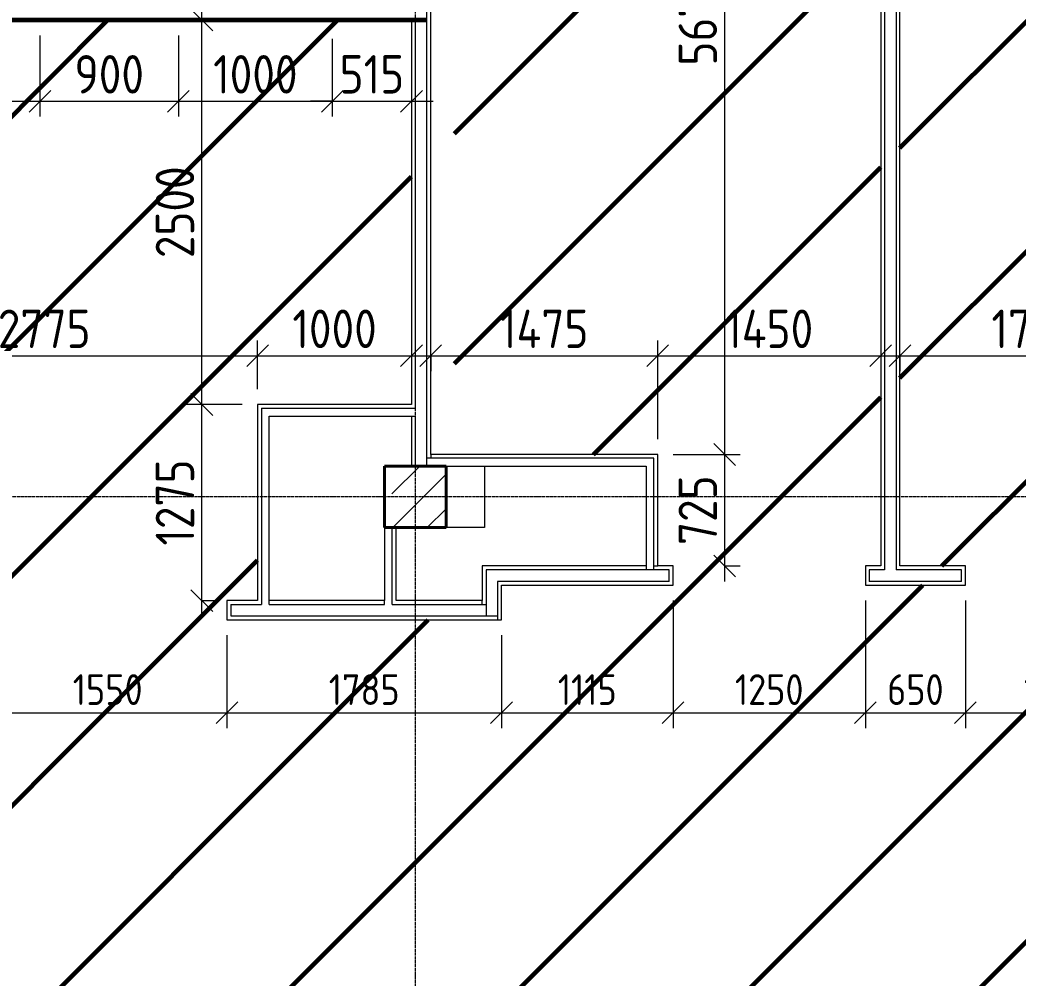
# Model space of a CAD drawing. Header units: millimetres. Extents: x -56773 to 323062, y -262288 to 76460.
# Drawn here: x 47039 to 53527, y -97673 to -91444 of the extents above; entities that cross this region are included whole.
import ezdxf

# ---------------------------------------------------------------- set-up
doc = ezdxf.new("R2010")
doc.units = ezdxf.units.MM
doc.linetypes.add('ADSK_Линия сетки', pattern=[25, 20, -2.5, 0, -2.5])
for name, color, linetype, lineweight in [('1.1)Стяжка керамзит  2 этаж', 5, 'Continuous', 60), ('3.1 Штукатурка внешн стен', 5, 'Continuous', 60), ('Несущие колонны', 7, 'Continuous', 18), ('Оси', 7, 'Continuous', 9), ('Перекрытие', 7, 'Continuous', 18), ('Размеры', 7, 'Continuous', 9), ('Стены внутренние', 7, 'Continuous', 18), ('Стены штриховка', 7, 'Continuous', 9)]:
    doc.layers.add(name, color=color, linetype=linetype, lineweight=lineweight)
doc.styles.add('GOST Common_2', font='', dxfattribs={"width": 0.9, "height": 250})
doc.styles.add('GOST Common_3', font='', dxfattribs={"width": 0.9, "height": 200})
doc.styles.get('GOST Common_2').set_extended_font_data('GOST Common')
doc.styles.get('GOST Common_3').set_extended_font_data('GOST Common')
doc.dimstyles.new('ADSK_Основной_2_0_2', dxfattribs={"dimscale": 304.8, "dimtxt": 201.142999, "dimasz": 0.463911, "dimexe": 0.328084, "dimexo": 0.328084, "dimgap": 0.164042, "dimtad": 1, "dimdec": 3, "dimrnd": 0.001, "dimdsep": 46, "dimtxsty": 'GOST Common_3', "dimblk1": 'OBLIQUE', "dimblk2": 'OBLIQUE', "dimsah": 1, "dimcen": 0.09, "dimdle": 0.328084, "dimazin": 2, "dimtfac": 1, "dimtdec": 4, "dimtix": 1, "dimtmove": 0, "dimatfit": 3, "dimfxl": 1, "dimtvp": 1, "dimtolj": 1, "dimtzin": 0, "dimlwd": 20, "dimlwe": 20, "dimarcsym": 2})
doc.dimstyles.new('ADSK_Основной_2_0_3', dxfattribs={"dimscale": 304.8, "dimtxt": 201.142999, "dimasz": 0.463911, "dimexe": 0.328084, "dimexo": 0.328084, "dimgap": 0.164042, "dimtad": 1, "dimdec": 3, "dimrnd": 0.001, "dimdsep": 46, "dimtxsty": 'GOST Common_2', "dimblk1": 'OBLIQUE', "dimblk2": 'OBLIQUE', "dimsah": 1, "dimcen": 0.09, "dimdle": 0.328084, "dimazin": 2, "dimtfac": 1, "dimtdec": 4, "dimtix": 1, "dimtmove": 0, "dimatfit": 3, "dimfxl": 1, "dimtvp": 1, "dimtolj": 1, "dimtzin": 0, "dimlwd": 20, "dimlwe": 20, "dimarcsym": 2})

# ---------------------------------------------------------------- blocks, each defined once
blk = doc.blocks.new('ADSK_КолоннаЖБ_Прямоугольная - 400x400 мм-1807143-Кладочный план 2-го этаж')
at = {"layer": 'Несущие колонны', "lineweight": 40}
for p, q in [((-200, 200), (200, 200)), ((-200, -200), (-200, 200)), ((200, 200), (200, -200)), ((200, -200), (-200, -200))]:
    blk.add_line(p, q, dxfattribs=at)
blk = doc.blocks.new('_Oblique')
at = {"color": 0, "linetype": 'ByBlock', "lineweight": -2}
blk.add_line((-0.5, -0.5), (0.5, 0.5), dxfattribs=at)
blk = doc.blocks.new('*D4929')
at = {"layer": 'Defpoints', "color": 0, "transparency": 16777216}
for p in [(46834.4, -95344.1), (48384.4, -95344.1), (48384.4, -95947.8)]:
    blk.add_point(p, dxfattribs=at)
at = {"layer": 'Размеры', "color": 0, "lineweight": 20, "transparency": 16777216}
for p, q in [((46834.4, -95444.1), (46834.4, -96047.8)), ((48384.4, -95444.1), (48384.4, -96047.8)), ((46734.4, -95947.8), (48484.4, -95947.8))]:
    blk.add_line(p, q, dxfattribs=at)
at = {"layer": 'Размеры', "color": 0, "lineweight": 20, "transparency": 16777216, "xscale": 141.4, "yscale": 141.4, "zscale": 141.4, "rotation": 180}
blk.add_blockref('_Oblique', (46834.4, -95947.8), dxfattribs=at)
at = {"layer": 'Размеры', "color": 0, "lineweight": 20, "transparency": 16777216, "xscale": 141.4, "yscale": 141.4, "zscale": 141.4}
blk.add_blockref('_Oblique', (48384.4, -95947.8), dxfattribs=at)
at = {"layer": 'Размеры', "color": 0, "lineweight": 9, "transparency": 16777216, "insert": (47609.4, -95797.8), "char_height": 200, "width": 560.473, "attachment_point": 5, "style": 'GOST Common_3'}
blk.add_mtext('\\A1;1550', dxfattribs=at)
blk = doc.blocks.new('*D4930')
at = {"layer": 'Defpoints', "color": 0, "transparency": 16777216}
for p in [(48384.4, -95344.1), (50169.4, -95344.1), (50169.4, -95947.8)]:
    blk.add_point(p, dxfattribs=at)
at = {"layer": 'Размеры', "color": 0, "lineweight": 20, "transparency": 16777216}
for p, q in [((48384.4, -95444.1), (48384.4, -96047.8)), ((50169.4, -95444.1), (50169.4, -96047.8)), ((48284.4, -95947.8), (50269.4, -95947.8))]:
    blk.add_line(p, q, dxfattribs=at)
at = {"layer": 'Размеры', "color": 0, "lineweight": 20, "transparency": 16777216, "xscale": 141.4, "yscale": 141.4, "zscale": 141.4, "rotation": 180}
blk.add_blockref('_Oblique', (48384.4, -95947.8), dxfattribs=at)
at = {"layer": 'Размеры', "color": 0, "lineweight": 20, "transparency": 16777216, "xscale": 141.4, "yscale": 141.4, "zscale": 141.4}
blk.add_blockref('_Oblique', (50169.4, -95947.8), dxfattribs=at)
at = {"layer": 'Размеры', "color": 0, "lineweight": 9, "transparency": 16777216, "insert": (49276.9, -95797.8), "char_height": 200, "width": 560.473, "attachment_point": 5, "style": 'GOST Common_3'}
blk.add_mtext('\\A1;1785', dxfattribs=at)
blk = doc.blocks.new('*D4931')
at = {"layer": 'Defpoints', "color": 0, "transparency": 16777216}
for p in [(51284.4, -95119.1), (50169.4, -95344.1), (51284.4, -95947.8)]:
    blk.add_point(p, dxfattribs=at)
at = {"layer": 'Размеры', "color": 0, "lineweight": 20, "transparency": 16777216}
for p, q in [((51284.4, -95219.1), (51284.4, -96047.8)), ((50169.4, -95444.1), (50169.4, -96047.8)), ((50069.4, -95947.8), (51384.4, -95947.8))]:
    blk.add_line(p, q, dxfattribs=at)
at = {"layer": 'Размеры', "color": 0, "lineweight": 20, "transparency": 16777216, "xscale": 141.4, "yscale": 141.4, "zscale": 141.4, "rotation": 180}
blk.add_blockref('_Oblique', (50169.4, -95947.8), dxfattribs=at)
at = {"layer": 'Размеры', "color": 0, "lineweight": 20, "transparency": 16777216, "xscale": 141.4, "yscale": 141.4, "zscale": 141.4}
blk.add_blockref('_Oblique', (51284.4, -95947.8), dxfattribs=at)
at = {"layer": 'Размеры', "color": 0, "lineweight": 9, "transparency": 16777216, "insert": (50726.9, -95797.8), "char_height": 200, "width": 470.47, "attachment_point": 5, "style": 'GOST Common_3'}
blk.add_mtext('\\A1;1115', dxfattribs=at)
blk = doc.blocks.new('*D4932')
at = {"layer": 'Defpoints', "color": 0, "transparency": 16777216}
for p in [(51284.4, -95119.1), (52534.4, -95119.1), (52534.4, -95947.8)]:
    blk.add_point(p, dxfattribs=at)
at = {"layer": 'Размеры', "color": 0, "lineweight": 20, "transparency": 16777216}
for p, q in [((51284.4, -95219.1), (51284.4, -96047.8)), ((52534.4, -95219.1), (52534.4, -96047.8)), ((51184.4, -95947.8), (52634.4, -95947.8))]:
    blk.add_line(p, q, dxfattribs=at)
at = {"layer": 'Размеры', "color": 0, "lineweight": 20, "transparency": 16777216, "xscale": 141.4, "yscale": 141.4, "zscale": 141.4, "rotation": 180}
blk.add_blockref('_Oblique', (51284.4, -95947.8), dxfattribs=at)
at = {"layer": 'Размеры', "color": 0, "lineweight": 20, "transparency": 16777216, "xscale": 141.4, "yscale": 141.4, "zscale": 141.4}
blk.add_blockref('_Oblique', (52534.4, -95947.8), dxfattribs=at)
at = {"layer": 'Размеры', "color": 0, "lineweight": 9, "transparency": 16777216, "insert": (51909.4, -95797.8), "char_height": 200, "width": 560.473, "attachment_point": 5, "style": 'GOST Common_3'}
blk.add_mtext('\\A1;1250', dxfattribs=at)
blk = doc.blocks.new('*D4933')
at = {"layer": 'Defpoints', "color": 0, "transparency": 16777216}
for p in [(52534.4, -95119.1), (53184.4, -95119.1), (53184.4, -95947.8)]:
    blk.add_point(p, dxfattribs=at)
at = {"layer": 'Размеры', "color": 0, "lineweight": 20, "transparency": 16777216}
for p, q in [((52534.4, -95219.1), (52534.4, -96047.8)), ((53184.4, -95219.1), (53184.4, -96047.8)), ((52434.4, -95947.8), (53284.4, -95947.8))]:
    blk.add_line(p, q, dxfattribs=at)
at = {"layer": 'Размеры', "color": 0, "lineweight": 20, "transparency": 16777216, "xscale": 141.4, "yscale": 141.4, "zscale": 141.4, "rotation": 180}
blk.add_blockref('_Oblique', (52534.4, -95947.8), dxfattribs=at)
at = {"layer": 'Размеры', "color": 0, "lineweight": 20, "transparency": 16777216, "xscale": 141.4, "yscale": 141.4, "zscale": 141.4}
blk.add_blockref('_Oblique', (53184.4, -95947.8), dxfattribs=at)
at = {"layer": 'Размеры', "color": 0, "lineweight": 9, "transparency": 16777216, "insert": (52859.4, -95797.8), "char_height": 200, "width": 454.106, "attachment_point": 5, "style": 'GOST Common_3'}
blk.add_mtext('\\A1;650', dxfattribs=at)
blk = doc.blocks.new('*D4934')
at = {"layer": 'Defpoints', "color": 0, "transparency": 16777216}
for p in [(53184.4, -95119.1), (54384.4, -95119.1), (54384.4, -95947.8)]:
    blk.add_point(p, dxfattribs=at)
at = {"layer": 'Размеры', "color": 0, "lineweight": 20, "transparency": 16777216}
for p, q in [((53184.4, -95219.1), (53184.4, -96047.8)), ((54384.4, -95219.1), (54384.4, -96047.8)), ((53084.4, -95947.8), (54484.4, -95947.8))]:
    blk.add_line(p, q, dxfattribs=at)
at = {"layer": 'Размеры', "color": 0, "lineweight": 20, "transparency": 16777216, "xscale": 141.4, "yscale": 141.4, "zscale": 141.4, "rotation": 180}
blk.add_blockref('_Oblique', (53184.4, -95947.8), dxfattribs=at)
at = {"layer": 'Размеры', "color": 0, "lineweight": 20, "transparency": 16777216, "xscale": 141.4, "yscale": 141.4, "zscale": 141.4}
blk.add_blockref('_Oblique', (54384.4, -95947.8), dxfattribs=at)
at = {"layer": 'Размеры', "color": 0, "lineweight": 9, "transparency": 16777216, "insert": (53784.4, -95797.8), "char_height": 200, "width": 560.473, "attachment_point": 5, "style": 'GOST Common_3'}
blk.add_mtext('\\A1;1200', dxfattribs=at)
blk = doc.blocks.new('*D5020')
at = {"layer": 'Defpoints', "color": 0, "transparency": 16777216}
for p in [(46169.4, -91466.1), (47169.4, -91444.1), (47169.4, -91972.5)]:
    blk.add_point(p, dxfattribs=at)
at = {"layer": 'Размеры', "color": 0, "lineweight": 20, "transparency": 16777216}
for p, q in [((46169.4, -91566.1), (46169.4, -92072.5)), ((47169.4, -91544.1), (47169.4, -92072.5)), ((46069.4, -91972.5), (47269.4, -91972.5))]:
    blk.add_line(p, q, dxfattribs=at)
at = {"layer": 'Размеры', "color": 0, "lineweight": 20, "transparency": 16777216, "xscale": 141.4, "yscale": 141.4, "zscale": 141.4, "rotation": 180}
blk.add_blockref('_Oblique', (46169.4, -91972.5), dxfattribs=at)
at = {"layer": 'Размеры', "color": 0, "lineweight": 20, "transparency": 16777216, "xscale": 141.4, "yscale": 141.4, "zscale": 141.4}
blk.add_blockref('_Oblique', (47169.4, -91972.5), dxfattribs=at)
at = {"layer": 'Размеры', "color": 0, "lineweight": 9, "transparency": 16777216, "insert": (46669.4, -91797.5), "char_height": 250, "width": 560.473, "attachment_point": 5, "style": 'GOST Common_2'}
blk.add_mtext('\\A1;1000', dxfattribs=at)
blk = doc.blocks.new('*D5021')
at = {"layer": 'Defpoints', "color": 0, "transparency": 16777216}
for p in [(47169.4, -91444.1), (48069.4, -91444.1), (48069.4, -91972.5)]:
    blk.add_point(p, dxfattribs=at)
at = {"layer": 'Размеры', "color": 0, "lineweight": 20, "transparency": 16777216}
for p, q in [((47169.4, -91544.1), (47169.4, -92072.5)), ((48069.4, -91544.1), (48069.4, -92072.5)), ((47069.4, -91972.5), (48169.4, -91972.5))]:
    blk.add_line(p, q, dxfattribs=at)
at = {"layer": 'Размеры', "color": 0, "lineweight": 20, "transparency": 16777216, "xscale": 141.4, "yscale": 141.4, "zscale": 141.4, "rotation": 180}
blk.add_blockref('_Oblique', (47169.4, -91972.5), dxfattribs=at)
at = {"layer": 'Размеры', "color": 0, "lineweight": 20, "transparency": 16777216, "xscale": 141.4, "yscale": 141.4, "zscale": 141.4}
blk.add_blockref('_Oblique', (48069.4, -91972.5), dxfattribs=at)
at = {"layer": 'Размеры', "color": 0, "lineweight": 9, "transparency": 16777216, "insert": (47619.4, -91797.5), "char_height": 250, "width": 454.106, "attachment_point": 5, "style": 'GOST Common_2'}
blk.add_mtext('\\A1;900', dxfattribs=at)
blk = doc.blocks.new('*D5022')
at = {"layer": 'Defpoints', "color": 0, "transparency": 16777216}
for p in [(48069.4, -91444.1), (49069.4, -91466.1), (49069.4, -91972.5)]:
    blk.add_point(p, dxfattribs=at)
at = {"layer": 'Размеры', "color": 0, "lineweight": 20, "transparency": 16777216}
for p, q in [((48069.4, -91544.1), (48069.4, -92072.5)), ((49069.4, -91566.1), (49069.4, -92072.5)), ((47969.4, -91972.5), (49169.4, -91972.5))]:
    blk.add_line(p, q, dxfattribs=at)
at = {"layer": 'Размеры', "color": 0, "lineweight": 20, "transparency": 16777216, "xscale": 141.4, "yscale": 141.4, "zscale": 141.4, "rotation": 180}
blk.add_blockref('_Oblique', (48069.4, -91972.5), dxfattribs=at)
at = {"layer": 'Размеры', "color": 0, "lineweight": 20, "transparency": 16777216, "xscale": 141.4, "yscale": 141.4, "zscale": 141.4}
blk.add_blockref('_Oblique', (49069.4, -91972.5), dxfattribs=at)
at = {"layer": 'Размеры', "color": 0, "lineweight": 9, "transparency": 16777216, "insert": (48569.4, -91797.5), "char_height": 250, "width": 560.473, "attachment_point": 5, "style": 'GOST Common_2'}
blk.add_mtext('\\A1;1000', dxfattribs=at)
blk = doc.blocks.new('*D5023')
at = {"layer": 'Defpoints', "color": 0, "transparency": 16777216}
for p in [(49069.4, -91466.1), (49584.4, -91872.5), (49584.4, -91972.5)]:
    blk.add_point(p, dxfattribs=at)
at = {"layer": 'Размеры', "color": 0, "lineweight": 20, "transparency": 16777216}
for p, q in [((49069.4, -91566.1), (49069.4, -92072.5)), ((49069.4, -91972.5), (48928, -91972.5)), ((49069.4, -91972.5), (49584.4, -91972.5)), ((49584.4, -91972.5), (49584.4, -92072.5)), ((49584.4, -91972.5), (49725.8, -91972.5))]:
    blk.add_line(p, q, dxfattribs=at)
at = {"layer": 'Размеры', "color": 0, "lineweight": 20, "transparency": 16777216, "xscale": 141.4, "yscale": 141.4, "zscale": 141.4}
blk.add_blockref('_Oblique', (49069.4, -91972.5), dxfattribs=at)
at = {"layer": 'Размеры', "color": 0, "lineweight": 20, "transparency": 16777216, "xscale": 141.4, "yscale": 141.4, "zscale": 141.4, "rotation": 180}
blk.add_blockref('_Oblique', (49584.4, -91972.5), dxfattribs=at)
at = {"layer": 'Размеры', "color": 0, "lineweight": 9, "transparency": 16777216, "insert": (49326.9, -91797.5), "char_height": 250, "width": 409.104, "attachment_point": 5, "style": 'GOST Common_2'}
blk.add_mtext('\\A1;515', dxfattribs=at)
blk = doc.blocks.new('*D5024')
at = {"layer": 'Defpoints', "color": 0, "transparency": 16777216}
for p in [(48221.7, -93944.1), (48584.4, -93944.1), (48121.7, -95219.1)]:
    blk.add_point(p, dxfattribs=at)
at = {"layer": 'Размеры', "color": 0, "lineweight": 20, "transparency": 16777216}
for p, q in [((48221.7, -95319.1), (48221.7, -93844.1)), ((48484.4, -93944.1), (48121.7, -93944.1)), ((48221.7, -95219.1), (48321.7, -95219.1))]:
    blk.add_line(p, q, dxfattribs=at)
at = {"layer": 'Размеры', "color": 0, "lineweight": 20, "transparency": 16777216, "xscale": 141.4, "yscale": 141.4, "zscale": 141.4}
for p, rotation in [((48221.7, -93944.1), 90), ((48221.7, -95219.1), 270)]:
    blk.add_blockref('_Oblique', p, dxfattribs=dict(at, rotation=rotation))
at = {"layer": 'Размеры', "color": 0, "lineweight": 9, "transparency": 16777216, "insert": (48046.7, -94581.6), "char_height": 250, "width": 560.473, "attachment_point": 5, "rotation": 90, "style": 'GOST Common_2'}
blk.add_mtext('\\A1;1275', dxfattribs=at)
blk = doc.blocks.new('*D5025')
at = {"layer": 'Defpoints', "color": 0, "transparency": 16777216}
for p in [(48121.7, -91444.1), (48221.7, -91444.1), (48584.4, -93944.1)]:
    blk.add_point(p, dxfattribs=at)
at = {"layer": 'Размеры', "color": 0, "lineweight": 20, "transparency": 16777216}
for p, q in [((48221.7, -94044.1), (48221.7, -91344.1)), ((48221.7, -91444.1), (48321.7, -91444.1)), ((48484.4, -93944.1), (48121.7, -93944.1))]:
    blk.add_line(p, q, dxfattribs=at)
at = {"layer": 'Размеры', "color": 0, "lineweight": 20, "transparency": 16777216, "xscale": 141.4, "yscale": 141.4, "zscale": 141.4}
for p, rotation in [((48221.7, -91444.1), 90), ((48221.7, -93944.1), 270)]:
    blk.add_blockref('_Oblique', p, dxfattribs=dict(at, rotation=rotation))
at = {"layer": 'Размеры', "color": 0, "lineweight": 9, "transparency": 16777216, "insert": (48046.7, -92694.1), "char_height": 250, "width": 605.475, "attachment_point": 5, "rotation": 90, "style": 'GOST Common_2'}
blk.add_mtext('\\A1;2500', dxfattribs=at)
blk = doc.blocks.new('*D5026')
at = {"layer": 'Defpoints', "color": 0, "transparency": 16777216}
for p in [(45809.4, -93527.2), (48584.4, -93627.2), (48584.4, -93944.1)]:
    blk.add_point(p, dxfattribs=at)
at = {"layer": 'Размеры', "color": 0, "lineweight": 20, "transparency": 16777216}
for p, q in [((48584.4, -93844.1), (48584.4, -93527.2)), ((45709.4, -93627.2), (48684.4, -93627.2)), ((45809.4, -93627.2), (45809.4, -93727.2))]:
    blk.add_line(p, q, dxfattribs=at)
at = {"layer": 'Размеры', "color": 0, "lineweight": 20, "transparency": 16777216, "xscale": 141.4, "yscale": 141.4, "zscale": 141.4, "rotation": 180}
blk.add_blockref('_Oblique', (45809.4, -93627.2), dxfattribs=at)
at = {"layer": 'Размеры', "color": 0, "lineweight": 20, "transparency": 16777216, "xscale": 141.4, "yscale": 141.4, "zscale": 141.4}
blk.add_blockref('_Oblique', (48584.4, -93627.2), dxfattribs=at)
at = {"layer": 'Размеры', "color": 0, "lineweight": 9, "transparency": 16777216, "insert": (47196.9, -93452.2), "char_height": 250, "width": 605.475, "attachment_point": 5, "style": 'GOST Common_2'}
blk.add_mtext('\\A1;2775', dxfattribs=at)
blk = doc.blocks.new('*D5027')
at = {"layer": 'Defpoints', "color": 0, "transparency": 16777216}
for p in [(49584.4, -93527.2), (49584.4, -93627.2), (48584.4, -93944.1)]:
    blk.add_point(p, dxfattribs=at)
at = {"layer": 'Размеры', "color": 0, "lineweight": 20, "transparency": 16777216}
for p, q in [((48584.4, -93844.1), (48584.4, -93527.2)), ((48484.4, -93627.2), (49684.4, -93627.2)), ((49584.4, -93627.2), (49584.4, -93727.2))]:
    blk.add_line(p, q, dxfattribs=at)
at = {"layer": 'Размеры', "color": 0, "lineweight": 20, "transparency": 16777216, "xscale": 141.4, "yscale": 141.4, "zscale": 141.4, "rotation": 180}
blk.add_blockref('_Oblique', (48584.4, -93627.2), dxfattribs=at)
at = {"layer": 'Размеры', "color": 0, "lineweight": 20, "transparency": 16777216, "xscale": 141.4, "yscale": 141.4, "zscale": 141.4}
blk.add_blockref('_Oblique', (49584.4, -93627.2), dxfattribs=at)
at = {"layer": 'Размеры', "color": 0, "lineweight": 9, "transparency": 16777216, "insert": (49084.4, -93452.2), "char_height": 250, "width": 560.473, "attachment_point": 5, "style": 'GOST Common_2'}
blk.add_mtext('\\A1;1000', dxfattribs=at)
blk = doc.blocks.new('*D5028')
at = {"layer": 'Defpoints', "color": 0, "transparency": 16777216}
for p in [(49709.4, -93527.2), (51184.4, -93627.2), (51184.4, -94269.1)]:
    blk.add_point(p, dxfattribs=at)
at = {"layer": 'Размеры', "color": 0, "lineweight": 20, "transparency": 16777216}
for p, q in [((51184.4, -94169.1), (51184.4, -93527.2)), ((49609.4, -93627.2), (51284.4, -93627.2)), ((49709.4, -93627.2), (49709.4, -93727.2))]:
    blk.add_line(p, q, dxfattribs=at)
at = {"layer": 'Размеры', "color": 0, "lineweight": 20, "transparency": 16777216, "xscale": 141.4, "yscale": 141.4, "zscale": 141.4, "rotation": 180}
blk.add_blockref('_Oblique', (49709.4, -93627.2), dxfattribs=at)
at = {"layer": 'Размеры', "color": 0, "lineweight": 20, "transparency": 16777216, "xscale": 141.4, "yscale": 141.4, "zscale": 141.4}
blk.add_blockref('_Oblique', (51184.4, -93627.2), dxfattribs=at)
at = {"layer": 'Размеры', "color": 0, "lineweight": 9, "transparency": 16777216, "insert": (50446.9, -93452.2), "char_height": 250, "width": 580.928, "attachment_point": 5, "style": 'GOST Common_2'}
blk.add_mtext('\\A1;1475', dxfattribs=at)
blk = doc.blocks.new('*D5029')
at = {"layer": 'Defpoints', "color": 0, "transparency": 16777216}
for p in [(52634.4, -93527.2), (52634.4, -93627.2), (51184.4, -94269.1)]:
    blk.add_point(p, dxfattribs=at)
at = {"layer": 'Размеры', "color": 0, "lineweight": 20, "transparency": 16777216}
for p, q in [((51184.4, -94169.1), (51184.4, -93527.2)), ((51084.4, -93627.2), (52734.4, -93627.2)), ((52634.4, -93627.2), (52634.4, -93727.2))]:
    blk.add_line(p, q, dxfattribs=at)
at = {"layer": 'Размеры', "color": 0, "lineweight": 20, "transparency": 16777216, "xscale": 141.4, "yscale": 141.4, "zscale": 141.4, "rotation": 180}
blk.add_blockref('_Oblique', (51184.4, -93627.2), dxfattribs=at)
at = {"layer": 'Размеры', "color": 0, "lineweight": 20, "transparency": 16777216, "xscale": 141.4, "yscale": 141.4, "zscale": 141.4}
blk.add_blockref('_Oblique', (52634.4, -93627.2), dxfattribs=at)
at = {"layer": 'Размеры', "color": 0, "lineweight": 9, "transparency": 16777216, "insert": (51909.4, -93452.2), "char_height": 250, "width": 580.928, "attachment_point": 5, "style": 'GOST Common_2'}
blk.add_mtext('\\A1;1450', dxfattribs=at)
blk = doc.blocks.new('*D5030')
at = {"layer": 'Defpoints', "color": 0, "transparency": 16777216}
for p in [(51184.4, -94269.1), (51620, -94269.1), (51520, -94994.1)]:
    blk.add_point(p, dxfattribs=at)
at = {"layer": 'Размеры', "color": 0, "lineweight": 20, "transparency": 16777216}
for p, q in [((51620, -95094.1), (51620, -94169.1)), ((51284.4, -94269.1), (51720, -94269.1)), ((51620, -94994.1), (51720, -94994.1))]:
    blk.add_line(p, q, dxfattribs=at)
at = {"layer": 'Размеры', "color": 0, "lineweight": 20, "transparency": 16777216, "xscale": 141.4, "yscale": 141.4, "zscale": 141.4}
for p, rotation in [((51620, -94269.1), 90), ((51620, -94994.1), 270)]:
    blk.add_blockref('_Oblique', p, dxfattribs=dict(at, rotation=rotation))
at = {"layer": 'Размеры', "color": 0, "lineweight": 9, "transparency": 16777216, "insert": (51445, -94631.6), "char_height": 250, "width": 454.106, "attachment_point": 5, "rotation": 90, "style": 'GOST Common_2'}
blk.add_mtext('\\A1;725', dxfattribs=at)
blk = doc.blocks.new('*D5031')
at = {"layer": 'Defpoints', "color": 0, "transparency": 16777216}
for p in [(51520, -88594.1), (51620, -88594.1), (51184.4, -94269.1)]:
    blk.add_point(p, dxfattribs=at)
at = {"layer": 'Размеры', "color": 0, "lineweight": 20, "transparency": 16777216}
for p, q in [((51620, -94369.1), (51620, -88494.1)), ((51620, -88594.1), (51720, -88594.1)), ((51284.4, -94269.1), (51720, -94269.1))]:
    blk.add_line(p, q, dxfattribs=at)
at = {"layer": 'Размеры', "color": 0, "lineweight": 20, "transparency": 16777216, "xscale": 141.4, "yscale": 141.4, "zscale": 141.4}
for p, rotation in [((51620, -88594.1), 90), ((51620, -94269.1), 270)]:
    blk.add_blockref('_Oblique', p, dxfattribs=dict(at, rotation=rotation))
at = {"layer": 'Размеры', "color": 0, "lineweight": 9, "transparency": 16777216, "insert": (51445, -91431.6), "char_height": 250, "width": 605.475, "attachment_point": 5, "rotation": 90, "style": 'GOST Common_2'}
blk.add_mtext('\\A1;5675', dxfattribs=at)
blk = doc.blocks.new('*D5036')
at = {"layer": 'Defpoints', "color": 0, "transparency": 16777216}
for p in [(52759.4, -93527.2), (54509.4, -93627.2), (54509.4, -94269.1)]:
    blk.add_point(p, dxfattribs=at)
at = {"layer": 'Размеры', "color": 0, "lineweight": 20, "transparency": 16777216}
for p, q in [((54509.4, -94169.1), (54509.4, -93527.2)), ((52659.4, -93627.2), (54609.4, -93627.2)), ((52759.4, -93627.2), (52759.4, -93727.2))]:
    blk.add_line(p, q, dxfattribs=at)
at = {"layer": 'Размеры', "color": 0, "lineweight": 20, "transparency": 16777216, "xscale": 141.4, "yscale": 141.4, "zscale": 141.4, "rotation": 180}
blk.add_blockref('_Oblique', (52759.4, -93627.2), dxfattribs=at)
at = {"layer": 'Размеры', "color": 0, "lineweight": 20, "transparency": 16777216, "xscale": 141.4, "yscale": 141.4, "zscale": 141.4}
blk.add_blockref('_Oblique', (54509.4, -93627.2), dxfattribs=at)
at = {"layer": 'Размеры', "color": 0, "lineweight": 9, "transparency": 16777216, "insert": (53634.4, -93452.2), "char_height": 250, "width": 560.473, "attachment_point": 5, "style": 'GOST Common_2'}
blk.add_mtext('\\A1;1750', dxfattribs=at)

msp = doc.modelspace()

# ---------------------------------------------------------------- hatches: boundary and pattern name
at = {"layer": '1.1)Стяжка керамзит  2 этаж', "transparency": 33554687}
h = msp.add_hatch(dxfattribs=at)
h.set_pattern_fill('ANSI31', color=5, scale=333)
h.paths.add_polyline_path([(61559.3615, -95894.0666), (61559.3615, -95119.0666), (60184.3615, -95119.0666), (60184.3615, -94994.0666), (60309.3615, -94994.0666), (60309.3615, -94269.0666), (61559.3615, -94269.0666), (61559.3615, -93744.0666), (61559.3615, -92094.0666), (61559.3615, -88744.0666), (61409.3615, -88744.0666), (61409.3615, -88594.0666), (60809.3615, -88594.0666), (59159.3615, -88594.0666), (58859.3615, -88594.0666), (58859.3615, -92369.0666), (58734.3615, -92369.0666), (58734.3615, -88594.0666), (58009.3615, -88594.0666), (56359.3615, -88594.0666), (55809.3615, -88594.0666), (55809.3615, -88744.0666), (55534.3615, -88744.0666), (55534.3615, -92344.0666), (55409.3615, -92344.0666), (55409.3615, -88744.0666), (55409.3615, -88594.0666), (54809.3615, -88594.0666), (53159.3615, -88594.0666), (52759.3615, -88594.0666), (52759.3615, -94994.0666), (53184.3615, -94994.0666), (53184.3615, -95119.0666), (52534.3615, -95119.0666), (52534.3615, -94994.0666), (52634.3615, -94994.0666), (52634.3615, -88594.0666), (52009.3615, -88594.0666), (50359.3615, -88594.0666), (49862.837, -88594.0666), (49862.837, -94269.0666), (51184.3615, -94269.0666), (51184.3615, -94994.0666), (51284.3615, -94994.0666), (51284.3615, -95119.0666), (50169.3615, -95119.0666), (50169.3615, -95344.0666), (49862.837, -95344.0666), (49862.837, -98369.0666), (50734.3615, -98369.0666), (50734.3615, -98494.0666), (50609.3615, -98494.0666), (50609.3615, -99219.0666), (49862.837, -99219.0666), (49862.837, -104894.0666), (50409.3615, -104894.0666), (52059.3615, -104894.0666), (52459.3615, -104894.0666), (52459.3615, -101344.0666), (52584.3615, -101344.0666), (52584.3615, -104894.0666), (53209.3615, -104894.0666), (54859.3615, -104894.0666), (55409.3615, -104894.0666), (55409.3615, -104744.0666), (55684.3615, -104744.0666), (55684.3615, -101444.0666), (55809.3615, -101444.0666), (55809.3615, -104744.0666), (55809.3615, -104894.0666), (56409.3615, -104894.0666), (58059.3615, -104894.0666), (59209.3615, -104894.0666), (60859.3615, -104894.0666), (61409.3615, -104894.0666), (61409.3615, -104744.0666), (61559.3615, -104744.0666), (61559.3615, -101344.0666), (61559.3615, -99694.0666), (61559.3615, -99144.0666), (61409.3615, -99144.0666), (61409.3615, -98744.0666), (61559.3615, -98744.0666), (61559.3615, -97544.0666)])
h.paths.add_polyline_path([(56484.3615, -98369.0666), (56484.3615, -99219.0666), (55809.3615, -99219.0666), (55809.3615, -100244.0666), (55684.3615, -100244.0666), (55684.3615, -99219.0666), (52584.3615, -99219.0666), (52584.3615, -100344.0666), (52459.3615, -100344.0666), (52459.3615, -99219.0666), (52059.3615, -99219.0666), (52059.3615, -98494.0666), (51934.3615, -98494.0666), (51934.3615, -98369.0666)], flags=16)
h.paths.add_polyline_path([(55709.3615, -100219.0666), (55709.3615, -99194.0666), (55684.3615, -99194.0666), (55684.3615, -99219.0666)], flags=0)
h.paths.add_polyline_path([(56459.3615, -98394.0666), (56459.3615, -99194.0666), (55809.3615, -99194.0666), (55809.3615, -99219.0666), (55784.3615, -100219.0666), (55784.3615, -99144.0666), (55709.3615, -99144.0666), (54559.3615, -99144.0666), (54559.3615, -98469.0666), (54509.3615, -98469.0666), (54509.3615, -99144.0666), (53034.3615, -99144.0666), (53009.3615, -99144.0666), (53009.3615, -98469.0666), (52959.3615, -98469.0666), (52959.3615, -99144.0666), (52134.3615, -99144.0666), (52134.3615, -98469.0666), (52084.3615, -98469.0666), (52084.3615, -98494.0666), (52059.3615, -98494.0666), (51959.3615, -98469.0666), (51959.3615, -98394.0666)], flags=0)
h.paths.add_polyline_path([(55709.3615, -98744.0666), (55784.3615, -98744.0666), (55784.3615, -98469.0666), (56409.3615, -98469.0666), (56409.3615, -99144.0666), (55809.3615, -99144.0666), (55784.3615, -99144.0666), (55709.3615, -99144.0666), (55684.3615, -99144.0666), (55409.3615, -99144.0666), (55409.3615, -98744.0666), (55684.3615, -98744.0666), (55684.3615, -98494.0666), (55709.3615, -98469.0666)], flags=0)
h.paths.add_polyline_path([(55809.3615, -98744.0666), (55809.3615, -99144.0666), (55409.3615, -99144.0666), (55409.3615, -98744.0666)], flags=0)
h.paths.add_polyline_path([(54384.3615, -95119.0666), (54384.3615, -94994.0666), (54509.3615, -94994.0666), (54509.3615, -94269.0666), (55409.3615, -94269.0666), (55409.3615, -93344.0666), (55534.3615, -93344.0666), (55534.3615, -94269.0666), (57034.3615, -94269.0666), (57034.3615, -94994.0666), (57159.3615, -94994.0666), (57159.3615, -95119.0666)], flags=16)
h.paths.add_polyline_path([(54409.3615, -95019.0666), (54534.3615, -95019.0666), (54534.3615, -94994.0666), (54509.3615, -94994.0666)], flags=0)
h.paths.add_polyline_path([(54584.3615, -94994.0666), (54584.3615, -94344.0666), (56959.3615, -94344.0666), (56959.3615, -94994.0666)], flags=0)
h.paths.add_polyline_path([(55409.3615, -94744.0666), (55409.3615, -94344.0666), (55809.3615, -94344.0666), (55809.3615, -94744.0666)], flags=0)
h.paths.add_polyline_path([(55509.3615, -93369.0666), (55509.3615, -94294.0666), (55534.3615, -94294.0666), (55534.3615, -94269.0666)], flags=0)
h.paths.add_polyline_path([(58359.3615, -95119.0666), (58359.3615, -94994.0666), (58734.3615, -94994.0666), (58734.3615, -93369.0666), (58859.3615, -93369.0666), (58859.3615, -94994.0666), (58984.3615, -94994.0666), (58984.3615, -95119.0666)], flags=16)
h.paths.add_polyline_path([(51154.1182, -105202.5854), (51707.6896, -105202.5854), (51707.6896, -104827.5854), (51154.1182, -104827.5854)], flags=9)
h.paths.add_polyline_path([(50796.9307, -105202.5854), (51329.0735, -105202.5854), (51329.0735, -104827.5854), (50796.9307, -104827.5854)], flags=9)
h.paths.add_polyline_path([(53954.1182, -105202.5854), (54507.6896, -105202.5854), (54507.6896, -104827.5854), (53954.1182, -104827.5854)], flags=9)
h.paths.add_polyline_path([(53596.9307, -105202.5854), (54129.0735, -105202.5854), (54129.0735, -104827.5854), (53596.9307, -104827.5854)], flags=9)
h.paths.add_polyline_path([(57154.1182, -105202.5854), (57707.6896, -105202.5854), (57707.6896, -104827.5854), (57154.1182, -104827.5854)], flags=9)
h.paths.add_polyline_path([(56796.9307, -105202.5854), (57329.0735, -105202.5854), (57329.0735, -104827.5854), (56796.9307, -104827.5854)], flags=9)
h.paths.add_polyline_path([(59954.1182, -105202.5854), (60507.6896, -105202.5854), (60507.6896, -104827.5854), (59954.1182, -104827.5854)], flags=9)
h.paths.add_polyline_path([(59596.9307, -105202.5854), (60129.0735, -105202.5854), (60129.0735, -104827.5854), (59596.9307, -104827.5854)], flags=9)
h.paths.add_polyline_path([(61868.8804, -100599.3099), (61868.8804, -100045.7385), (61493.8804, -100045.7385), (61493.8804, -100599.3099)], flags=9)
h.paths.add_polyline_path([(61868.8804, -100956.4974), (61868.8804, -100424.3546), (61493.8804, -100424.3546), (61493.8804, -100956.4974)], flags=9)
h.paths.add_polyline_path([(61868.8804, -96799.3099), (61868.8804, -96245.7385), (61493.8804, -96245.7385), (61493.8804, -96799.3099)], flags=9)
h.paths.add_polyline_path([(61868.8804, -97156.4974), (61868.8804, -96624.3546), (61493.8804, -96624.3546), (61493.8804, -97156.4974)], flags=9)
h.paths.add_polyline_path([(61868.8804, -92999.3099), (61868.8804, -92445.7385), (61493.8804, -92445.7385), (61493.8804, -92999.3099)], flags=9)
h.paths.add_polyline_path([(61868.8804, -93356.4974), (61868.8804, -92824.3546), (61493.8804, -92824.3546), (61493.8804, -93356.4974)], flags=9)
h = msp.add_hatch(dxfattribs=at)
h.set_pattern_fill('ANSI31', color=5, scale=333)
h.paths.add_polyline_path([(49862.837, -95344.0666), (48384.3615, -95344.0666), (48384.3615, -95219.0666), (48584.3615, -95219.0666), (48584.3615, -93944.0666), (49584.3615, -93944.0666), (49584.3615, -91444.0666), (49069.3615, -91444.0666), (48069.3615, -91444.0666), (47169.3615, -91444.0666), (46169.3615, -91444.0666), (45809.3615, -91444.0666), (45809.3615, -95219.0666), (46834.3615, -95219.0666), (46834.3615, -95344.0666), (45809.3615, -95344.0666), (45623.0152, -95344.0666), (45623.0152, -96144.5668), (49862.837, -96144.5668)])
h = msp.add_hatch(dxfattribs=at)
h.set_pattern_fill('ANSI31', color=5, scale=333)
h.paths.add_polyline_path([(49862.837, -96144.5668), (41383.1934, -96144.5668), (41383.1934, -104894.0666), (42259.3615, -104894.0666), (42684.3615, -104894.0666), (42684.3615, -99219.0666), (42259.3615, -99219.0666), (42259.3615, -98494.0666), (41959.3615, -98494.0666), (41959.3615, -98369.0666), (42934.3615, -98369.0666), (42934.3615, -98494.0666), (42809.3615, -98494.0666), (42809.3615, -104894.0666), (43409.3615, -104894.0666), (45059.3615, -104894.0666), (45609.3615, -104894.0666), (45609.3615, -104744.0666), (45884.3615, -104744.0666), (45884.3615, -99219.0666), (44234.3615, -99219.0666), (44234.3615, -98494.0666), (44134.3615, -98494.0666), (44134.3615, -98369.0666), (46884.3615, -98369.0666), (46884.3615, -98494.0666), (46709.3615, -98494.0666), (46709.3615, -99219.0666), (46009.3615, -99219.0666), (46009.3615, -104744.0666), (46009.3615, -104894.0666), (46909.3615, -104894.0666), (48559.3615, -104894.0666), (48884.3615, -104894.0666), (48884.3615, -101344.0666), (49009.3615, -101344.0666), (49009.3615, -104894.0666), (49409.3615, -104894.0666), (49409.3615, -104744.0666), (49809.3615, -104744.0666), (49809.3615, -104894.0666), (49862.837, -104894.0666), (49862.837, -99219.0666), (49009.3615, -99219.0666), (49009.3615, -100344.0666), (48884.3615, -100344.0666), (48884.3615, -99219.0666), (48259.3615, -99219.0666), (48259.3615, -98494.0666), (48084.3615, -98494.0666), (48084.3615, -98369.0666), (49862.837, -98369.0666)])
h.paths.add_polyline_path([(41354.1182, -105202.5854), (41907.6896, -105202.5854), (41907.6896, -104827.5854), (41354.1182, -104827.5854)], flags=9)
h.paths.add_polyline_path([(40996.9307, -105202.5854), (41529.0735, -105202.5854), (41529.0735, -104827.5854), (40996.9307, -104827.5854)], flags=9)
h.paths.add_polyline_path([(44154.1182, -105202.5854), (44707.6896, -105202.5854), (44707.6896, -104827.5854), (44154.1182, -104827.5854)], flags=9)
h.paths.add_polyline_path([(43796.9307, -105202.5854), (44329.0735, -105202.5854), (44329.0735, -104827.5854), (43796.9307, -104827.5854)], flags=9)
h.paths.add_polyline_path([(47654.1182, -105202.5854), (48207.6896, -105202.5854), (48207.6896, -104827.5854), (47654.1182, -104827.5854)], flags=9)
h.paths.add_polyline_path([(47296.9307, -105202.5854), (47829.0735, -105202.5854), (47829.0735, -104827.5854), (47296.9307, -104827.5854)], flags=9)
at = {"layer": 'Несущие колонны', "lineweight": 9}
h = msp.add_hatch(dxfattribs=at)
h.set_pattern_fill('FP_1', color=256, style=0, pattern_type=2)
h.set_pattern_definition([(45, (9.36, -97949.04), (-224.5064, 224.5064), []), (45, (233.87, -97949.04), (-224.5064, 224.5064), [396.875, -79.375, 3.353, -76.022])])
h.paths.add_polyline_path([(49409.3615, -94744.0666), (49809.3615, -94744.0666), (49809.3615, -94344.0666), (49409.3615, -94344.0666)])

# ---------------------------------------------------------------- linework, layer by layer
at = {"layer": '3.1 Штукатурка внешн стен'}
msp.add_lwpolyline([(42009.3615, -95344.0666), (45809.3615, -95344.0666), (45809.3615, -91444.0666), (49684.3615, -91444.0666)], dxfattribs=at)
at = {"layer": 'Несущие колонны', "lineweight": 9}
for p, q in [((49809.3615, -94344.0666), (49409.3615, -94344.0666)), ((49409.3615, -94344.0666), (49409.3615, -94744.0666)), ((49809.3615, -94744.0666), (49809.3615, -94344.0666)), ((49409.3615, -94744.0666), (49809.3615, -94744.0666))]:
    msp.add_line(p, q, dxfattribs=at)
at = {"layer": 'Оси', "linetype": 'ADSK_Линия сетки', "lineweight": 5}
for p, q in [((49609.3615, -108922.9178), (49609.3615, -87921.5904)), ((62525.08, -94544.0666), (-25230.7352, -94544.0666))]:
    msp.add_line(p, q, dxfattribs=at)
at = {"layer": 'Перекрытие'}
for p, q in [((50059.3615, -94344.0666), (50059.3615, -94744.0666)), ((50059.3615, -94744.0666), (49809.3615, -94744.0666))]:
    msp.add_line(p, q, dxfattribs=at)
at = {"layer": 'Стены внутренние', "lineweight": 5}
for p, q in [((49709.3615, -94269.0666), (49709.3615, -88594.0666)), ((52634.3615, -88594.0666), (52634.3615, -94994.0666)), ((52759.3615, -94994.0666), (52759.3615, -88594.0666)), ((49584.3615, -91444.0666), (49584.3615, -93944.0666)), ((48584.3615, -93944.0666), (48584.3615, -95219.0666)), ((49584.3615, -93944.0666), (48584.3615, -93944.0666)), ((48659.3615, -95219.0666), (48659.3615, -94019.0666)), ((48659.3615, -94019.0666), (49584.3615, -94019.0666)), ((49584.3615, -94019.0666), (49584.3615, -94344.0666)), ((51184.3615, -94269.0666), (49709.3615, -94269.0666)), ((51184.3615, -94994.0666), (51184.3615, -94269.0666)), ((49584.3615, -94344.0666), (51109.3615, -94344.0666)), ((51109.3615, -94344.0666), (51109.3615, -94994.0666)), ((49409.3615, -94744.0666), (49409.3615, -95219.0666)), ((49484.3615, -94744.0666), (49409.3615, -94744.0666)), ((49484.3615, -95219.0666), (49484.3615, -94744.0666)), ((51109.3615, -94994.0666), (50044.3615, -94994.0666)), ((50044.3615, -94994.0666), (50044.3615, -95219.0666)), ((51284.3615, -94994.0666), (51184.3615, -94994.0666)), ((51284.3615, -95119.0666), (51284.3615, -94994.0666)), ((52634.3615, -94994.0666), (52534.3615, -94994.0666)), ((52534.3615, -94994.0666), (52534.3615, -95119.0666)), ((53184.3615, -94994.0666), (52759.3615, -94994.0666)), ((53184.3615, -95119.0666), (53184.3615, -94994.0666)), ((50169.3615, -95119.0666), (51284.3615, -95119.0666)), ((50169.3615, -95344.0666), (50169.3615, -95119.0666)), ((52534.3615, -95119.0666), (53184.3615, -95119.0666)), ((48584.3615, -95219.0666), (48384.3615, -95219.0666)), ((48384.3615, -95219.0666), (48384.3615, -95344.0666)), ((49409.3615, -95219.0666), (48659.3615, -95219.0666)), ((50044.3615, -95219.0666), (49484.3615, -95219.0666)), ((48384.3615, -95344.0666), (50169.3615, -95344.0666))]:
    msp.add_line(p, q, dxfattribs=at)
at = {"layer": 'Стены штриховка', "lineweight": 9}
for p, q in [((49684.3615, -94344.0666), (49684.3615, -88594.0666)), ((52659.3615, -88594.0666), (52659.3615, -95019.0666)), ((52734.3615, -88594.0666), (52734.3615, -95019.0666)), ((49609.3615, -93969.0666), (49609.3615, -91444.0666)), ((48609.3615, -93969.0666), (48609.3615, -95244.0666)), ((48609.3615, -93969.0666), (49609.3615, -93969.0666)), ((49584.3615, -94019.0666), (49609.3615, -94019.0666)), ((49609.3615, -94344.0666), (49609.3615, -94019.0666)), ((51159.3615, -94294.0666), (49684.3615, -94294.0666)), ((49709.3615, -94269.0666), (49709.3615, -94294.0666)), ((51159.3615, -95019.0666), (51159.3615, -94294.0666)), ((49459.3615, -95244.0666), (49459.3615, -94744.0666)), ((51259.3615, -95019.0666), (50069.3615, -95019.0666)), ((50069.3615, -95019.0666), (50069.3615, -95319.0666)), ((51109.3615, -94994.0666), (51109.3615, -95019.0666)), ((51159.3615, -94994.0666), (51184.3615, -94994.0666)), ((51259.3615, -95094.0666), (51259.3615, -95019.0666)), ((52659.3615, -95019.0666), (52559.3615, -95019.0666)), ((52559.3615, -95019.0666), (52559.3615, -95094.0666)), ((53159.3615, -95019.0666), (52734.3615, -95019.0666)), ((53159.3615, -95094.0666), (53159.3615, -95019.0666)), ((51259.3615, -95094.0666), (50144.3615, -95094.0666)), ((50144.3615, -95094.0666), (50144.3615, -95344.0666)), ((53159.3615, -95094.0666), (52559.3615, -95094.0666)), ((48659.3615, -95244.0666), (48659.3615, -95219.0666)), ((49409.3615, -95244.0666), (49409.3615, -95219.0666)), ((50044.3615, -95244.0666), (50044.3615, -95219.0666)), ((48409.3615, -95244.0666), (48409.3615, -95319.0666)), ((48409.3615, -95244.0666), (48609.3615, -95244.0666)), ((48659.3615, -95244.0666), (49409.3615, -95244.0666)), ((49459.3615, -95244.0666), (50069.3615, -95244.0666)), ((48409.3615, -95319.0666), (50144.3615, -95319.0666))]:
    msp.add_line(p, q, dxfattribs=at)

# ---------------------------------------------------------------- block references
at = {"layer": 'Несущие колонны', "lineweight": 40, "rotation": 89.9999999999999}
msp.add_blockref('ADSK_КолоннаЖБ_Прямоугольная - 400x400 мм-1807143-Кладочный план 2-го этаж', (49609.3615, -94544.0666), dxfattribs=at)

# ---------------------------------------------------------------- dimensions: what is measured, and where the dimension line sits
at = {"layer": 'Размеры', "lineweight": 9}
for base, p1, p2, override, picture, middle in [((51619.9882, -88594.0666), (51184.3615, -94269.0666), (51520.0033, -88594.0666), {"dimpost": '<>', "dimfxl": 5684.91692}, '*D5031', (51444.9882, -91431.5666)), ((48221.6734, -91444.0666), (48584.3615, -93944.0666), (48121.6885, -91444.0666), {"dimpost": '<>', "dimfxl": 2542.45282}, '*D5025', (48046.6734, -92694.0666)), ((48221.6734, -93944.0666), (48121.6885, -95219.0666), (48584.3615, -93944.0666), {"dimpost": '<>', "dimfxl": 1356.352219}, '*D5024', (48046.6734, -94581.5666)), ((51619.9882, -94269.0666), (51520.0033, -94994.0666), (51184.3615, -94269.0666), {"dimpost": '<>', "dimfxl": 798.924519}, '*D5030', (51444.9882, -94631.5666))]:
    dim = msp.add_linear_dim(base=base, p1=p1, p2=p2, angle=90, dimstyle='ADSK_Основной_2_0_3', override=override, dxfattribs=at)
    dim.commit()
    dim.dimension.update_dxf_attribs({"geometry": picture, "text_midpoint": middle})
for base, p1, p2, dimstyle, override, picture, middle in [((47169.3615, -91972.4615), (46169.3615, -91466.0666), (47169.3615, -91444.0666), 'ADSK_Основной_2_0_3', {"dimpost": '<>', "dimfxl": 1000.241971}, '*D5020', (46669.3615, -91797.4615)), ((48069.3615, -91972.4615), (47169.3615, -91444.0666), (48069.3615, -91444.0666), 'ADSK_Основной_2_0_3', {"dimpost": '<>', "dimfxl": 900}, '*D5021', (47619.3615, -91797.4615)), ((49069.3615, -91972.4615), (48069.3615, -91444.0666), (49069.3615, -91466.0666), 'ADSK_Основной_2_0_3', {"dimpost": '<>', "dimfxl": 1000.241971}, '*D5022', (48569.3615, -91797.4615)), ((49584.3615, -91972.4615), (49069.3615, -91466.0666), (49584.3615, -91872.4766), 'ADSK_Основной_2_0_3', {"dimpost": '<>', "dimfxl": 656.044294}, '*D5023', (49326.8615, -91797.4615)), ((48584.3615, -93627.155), (45809.3615, -93527.1701), (48584.3615, -93944.0666), 'ADSK_Основной_2_0_3', {"dimpost": '<>', "dimfxl": 2806.141065}, '*D5026', (47196.8615, -93452.155)), ((49584.3615, -93627.155), (48584.3615, -93944.0666), (49584.3615, -93527.1701), 'ADSK_Основной_2_0_3', {"dimpost": '<>', "dimfxl": 1083.421744}, '*D5027', (49084.3615, -93452.155)), ((51184.3615, -93627.155), (49709.3615, -93527.1701), (51184.3615, -94269.0666), 'ADSK_Основной_2_0_3', {"dimpost": '<>', "dimfxl": 1651.070983}, '*D5028', (50446.8615, -93452.155)), ((52634.3615, -93627.155), (51184.3615, -94269.0666), (52634.3615, -93527.1701), 'ADSK_Основной_2_0_3', {"dimpost": '<>', "dimfxl": 1628.775733}, '*D5029', (51909.3615, -93452.155)), ((54509.3615, -93627.155), (52759.3615, -93527.1701), (54509.3615, -94269.0666), 'ADSK_Основной_2_0_3', {"dimpost": '<>', "dimfxl": 1900.765738}, '*D5036', (53634.3615, -93452.155)), ((51284.3615, -95947.7511), (50169.3615, -95344.0666), (51284.3615, -95119.0666), 'ADSK_Основной_2_0_2', {"dimpost": '<>', "dimfxl": 1137.475274}, '*D4931', (50726.8615, -95797.7511)), ((52534.3615, -95947.7511), (51284.3615, -95119.0666), (52534.3615, -95119.0666), 'ADSK_Основной_2_0_2', {"dimpost": '<>', "dimfxl": 1250}, '*D4932', (51909.3615, -95797.7511)), ((53184.3615, -95947.7511), (52534.3615, -95119.0666), (53184.3615, -95119.0666), 'ADSK_Основной_2_0_2', {"dimpost": '<>', "dimfxl": 650}, '*D4933', (52859.3615, -95797.7511)), ((54384.3615, -95947.7511), (53184.3615, -95119.0666), (54384.3615, -95119.0666), 'ADSK_Основной_2_0_2', {"dimpost": '<>', "dimfxl": 1200}, '*D4934', (53784.3615, -95797.7511)), ((48384.3615, -95947.7511), (46834.3615, -95344.0666), (48384.3615, -95344.0666), 'ADSK_Основной_2_0_2', {"dimpost": '<>', "dimfxl": 1550}, '*D4929', (47609.3615, -95797.7511)), ((50169.3615, -95947.7511), (48384.3615, -95344.0666), (50169.3615, -95344.0666), 'ADSK_Основной_2_0_2', {"dimpost": '<>', "dimfxl": 1785}, '*D4930', (49276.8615, -95797.7511))]:
    dim = msp.add_linear_dim(base=base, p1=p1, p2=p2, dimstyle=dimstyle, override=override, dxfattribs=at)
    dim.commit()
    dim.dimension.update_dxf_attribs({"geometry": picture, "text_midpoint": middle})

doc.saveas('drawing.dxf')
